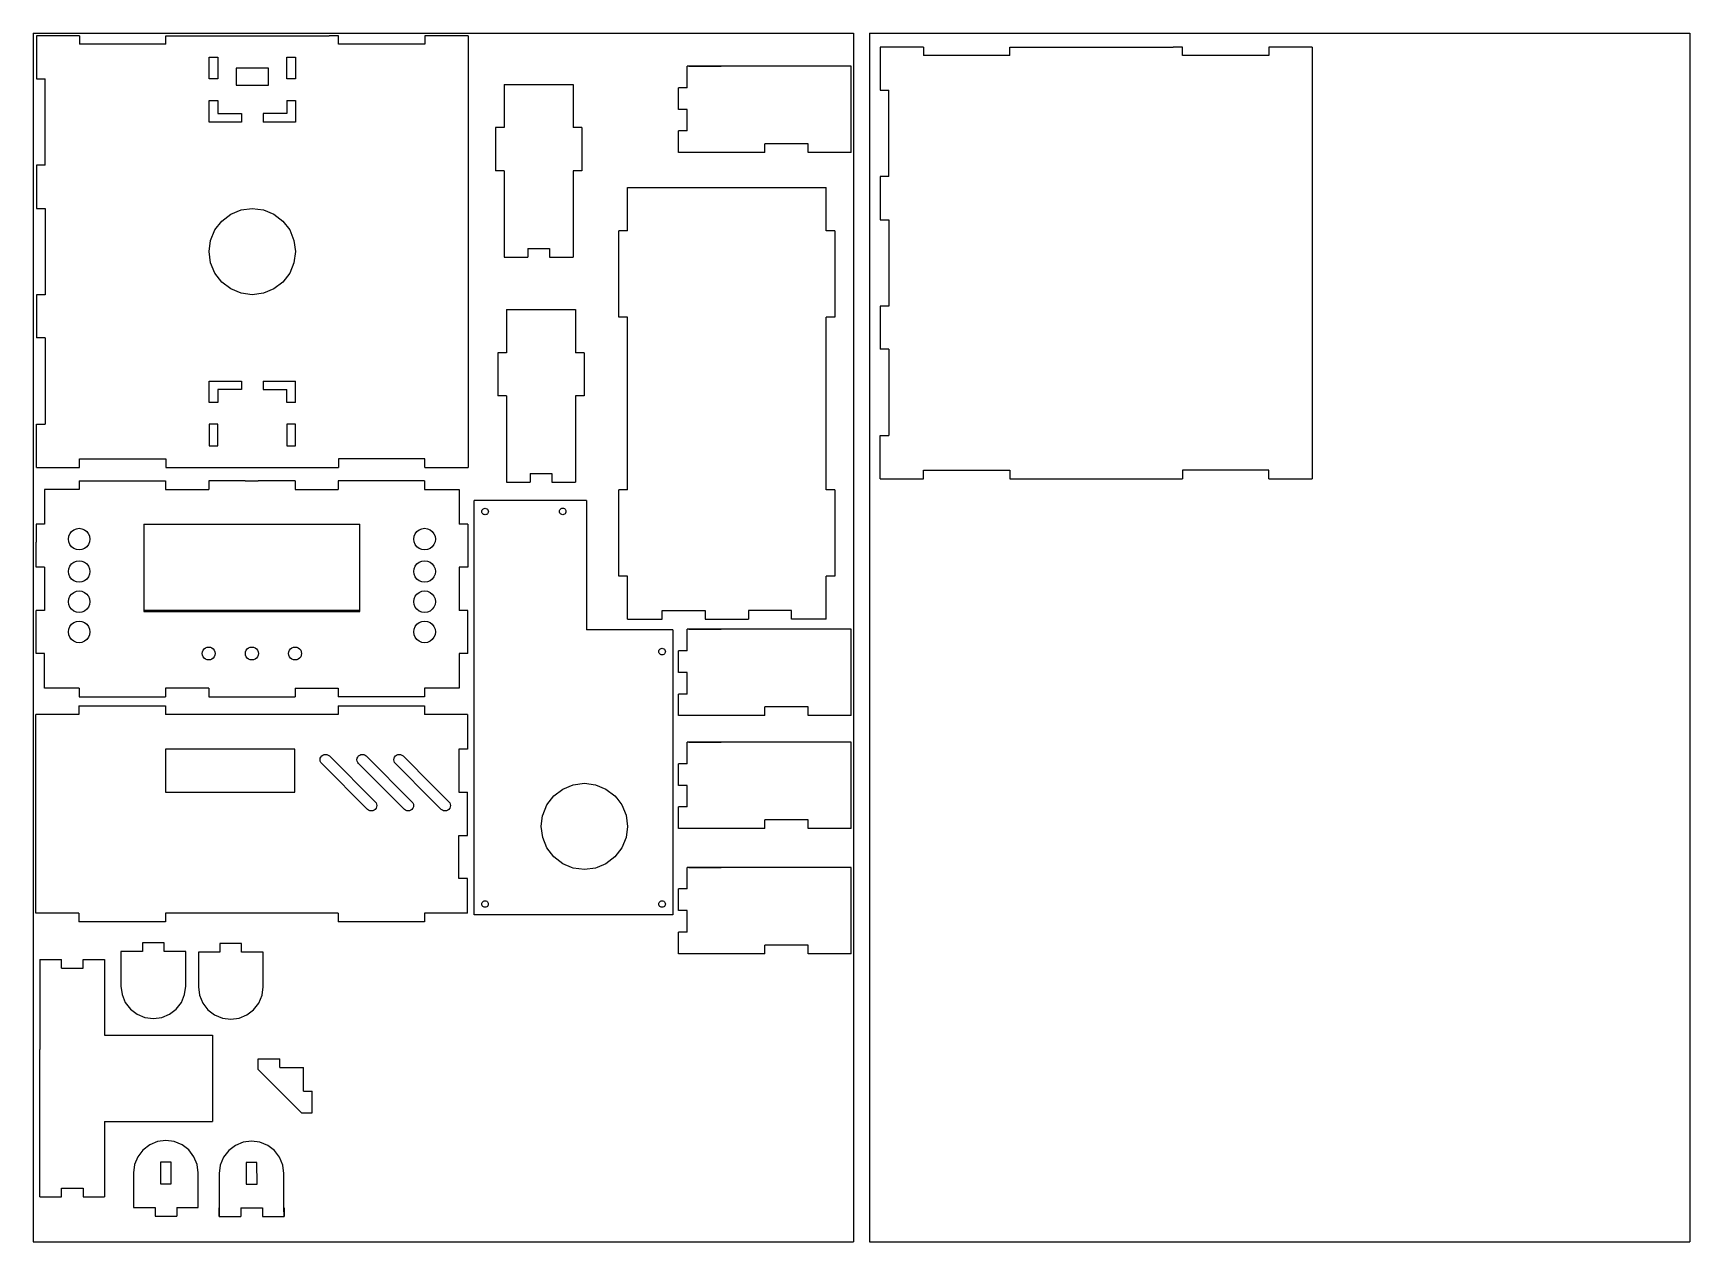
# Model space of a CAD drawing. Extents: x 0 to 767, y 0 to 560.
import ezdxf

# ---------------------------------------------------------------- set-up
doc = ezdxf.new("R2010")
doc.units = 0
doc.layers.get('0').update_dxf_attribs({"linetype": 'CONTINUOUS'})

msp = doc.modelspace()

# ---------------------------------------------------------------- linework, layer by layer
for p, q in [((0, 560), (380, 560)), ((0, 560), (0, 0)), ((21.51, 558.82), (1.51, 558.82)), ((1.51, 558.82), (1.51, 538.82)), ((21.51, 558.82), (21.51, 554.82)), ((61.51, 554.82), (21.51, 554.82)), ((61.51, 554.82), (61.51, 558.82)), ((61.51, 558.82), (131.15, 558.82)), ((131.15, 558.82), (137.15, 558.82)), ((141.51, 558.82), (137.15, 558.82)), ((141.51, 554.82), (141.51, 558.82)), ((181.51, 554.82), (141.51, 554.82)), ((201.51, 558.82), (181.51, 558.82)), ((181.51, 558.82), (181.51, 554.82)), ((201.51, 558.82), (201.51, 358.82)), ((380, 560), (380, 0)), ((387.4, 560), (767.4, 560)), ((387.4, 560), (387.4, 0)), ((412.41, 553.57), (392.41, 553.57)), ((392.41, 553.57), (392.41, 533.57)), ((412.41, 553.57), (412.41, 549.57)), ((452.41, 549.57), (452.41, 553.57)), ((452.41, 553.57), (522.05, 553.57)), ((522.05, 553.57), (528.05, 553.57)), ((532.41, 553.57), (528.05, 553.57)), ((532.41, 549.57), (532.41, 553.57)), ((592.41, 553.57), (572.41, 553.57)), ((572.41, 553.57), (572.41, 549.57)), ((592.41, 553.57), (592.41, 353.57)), ((767.4, 560), (767.4, 0)), ((81.51, 538.82), (81.51, 548.82)), ((81.51, 548.82), (85.51, 548.82)), ((85.51, 548.82), (85.51, 538.82)), ((117.51, 548.82), (121.51, 548.82)), ((117.51, 538.82), (117.51, 548.82)), ((121.51, 548.82), (121.51, 538.82)), ((452.41, 549.57), (412.41, 549.57)), ((572.41, 549.57), (532.41, 549.57)), ((1.51, 538.82), (5.51, 538.82)), ((5.51, 498.82), (5.51, 538.82)), ((85.51, 538.82), (81.51, 538.82)), ((94.01, 543.82), (94.01, 535.82)), ((95.65, 543.82), (94.01, 543.82)), ((109.01, 543.82), (95.65, 543.82)), ((109.01, 535.82), (109.01, 543.82)), ((121.51, 538.82), (117.51, 538.82)), ((378.94, 544.69), (302.94, 544.69)), ((302.94, 534.69), (302.94, 544.69)), ((303.77, 544.69), (318.63, 544.69)), ((378.94, 504.69), (378.94, 544.69)), ((94.01, 535.82), (95.65, 535.82)), ((95.65, 535.82), (109.01, 535.82)), ((218.19, 536.22), (250.19, 536.22)), ((218.19, 536.22), (218.19, 516.22)), ((250.19, 536.22), (250.19, 516.22)), ((298.94, 524.69), (298.94, 534.69)), ((302.94, 534.69), (298.94, 534.69)), ((392.41, 533.57), (396.41, 533.57)), ((396.41, 493.57), (396.41, 533.57)), ((81.51, 528.82), (85.51, 528.82)), ((81.51, 518.82), (81.51, 528.82)), ((85.51, 528.82), (85.51, 522.82)), ((85.51, 522.82), (95.65, 522.82)), ((95.65, 522.82), (96.51, 522.82)), ((96.51, 522.82), (96.51, 518.82)), ((106.51, 522.82), (106.51, 518.82)), ((117.51, 522.82), (106.51, 522.82)), ((117.51, 528.82), (121.51, 528.82)), ((117.51, 528.82), (117.51, 522.82)), ((121.51, 528.82), (121.51, 518.82)), ((302.94, 524.69), (298.94, 524.69)), ((302.94, 514.69), (302.94, 524.69)), ((95.65, 518.82), (81.51, 518.82)), ((96.51, 518.82), (95.65, 518.82)), ((121.51, 518.82), (106.51, 518.82)), ((218.19, 516.22), (214.19, 516.22)), ((214.19, 516.22), (214.19, 496.22)), ((254.19, 516.22), (250.19, 516.22)), ((254.19, 516.22), (254.19, 496.22)), ((302.94, 514.69), (298.94, 514.69)), ((298.94, 504.69), (298.94, 514.69)), ((338.94, 504.69), (338.94, 508.69)), ((358.94, 508.69), (338.94, 508.69)), ((358.94, 504.69), (358.94, 508.69)), ((1.51, 498.82), (1.51, 478.82)), ((5.51, 498.82), (1.51, 498.82)), ((302.94, 504.69), (298.94, 504.69)), ((338.94, 504.69), (302.94, 504.69)), ((378.94, 504.69), (358.94, 504.69)), ((218.19, 496.22), (214.19, 496.22)), ((218.19, 496.22), (218.19, 456.22)), ((254.19, 496.22), (250.19, 496.22)), ((250.19, 496.22), (250.19, 456.22)), ((392.41, 493.57), (392.41, 473.57)), ((396.41, 493.57), (392.41, 493.57)), ((275.31, 488.46), (367.31, 488.46)), ((275.31, 468.46), (275.31, 488.46)), ((367.31, 468.46), (367.31, 488.46)), ((1.51, 478.82), (5.51, 478.82)), ((5.51, 478.82), (5.51, 438.82)), ((87.37, 472.96), (91.51, 476.14)), ((91.51, 476.14), (96.33, 478.14)), ((96.33, 478.14), (101.51, 478.82)), ((101.51, 478.82), (106.69, 478.14)), ((106.69, 478.14), (111.51, 476.14)), ((111.51, 476.14), (115.65, 472.96)), ((82.19, 464), (84.19, 468.82)), ((84.19, 468.82), (87.37, 472.96)), ((115.65, 472.96), (118.83, 468.82)), ((118.83, 468.82), (120.83, 464)), ((271.31, 428.46), (271.31, 468.46)), ((275.31, 468.46), (271.31, 468.46)), ((371.31, 468.46), (367.31, 468.46)), ((371.31, 468.46), (371.31, 428.46)), ((392.41, 473.57), (396.41, 473.57)), ((396.41, 473.57), (396.41, 433.57)), ((81.51, 458.82), (82.19, 464)), ((120.83, 464), (121.51, 458.82)), ((82.19, 453.64), (81.51, 458.82)), ((84.19, 448.82), (82.19, 453.64)), ((120.83, 453.64), (118.83, 448.82)), ((121.51, 458.82), (120.83, 453.64)), ((218.19, 456.22), (229.19, 456.22)), ((229.19, 460.22), (239.19, 460.22)), ((229.19, 460.22), (229.19, 456.22)), ((239.19, 460.22), (239.19, 456.22)), ((239.19, 456.22), (250.19, 456.22)), ((87.37, 444.68), (84.19, 448.82)), ((118.83, 448.82), (115.65, 444.68)), ((1.51, 438.82), (1.51, 418.82)), ((5.51, 438.82), (1.51, 438.82)), ((91.51, 441.5), (87.37, 444.68)), ((96.33, 439.5), (91.51, 441.5)), ((101.51, 438.82), (96.33, 439.5)), ((106.69, 439.5), (101.51, 438.82)), ((111.51, 441.5), (106.69, 439.5)), ((115.65, 444.68), (111.51, 441.5)), ((219.19, 431.96), (251.19, 431.96)), ((219.19, 431.96), (219.19, 411.96)), ((251.19, 431.96), (251.19, 411.96)), ((392.41, 433.57), (392.41, 413.57)), ((396.41, 433.57), (392.41, 433.57)), ((275.31, 428.46), (271.31, 428.46)), ((275.31, 348.46), (275.31, 428.46)), ((371.31, 428.46), (367.31, 428.46)), ((367.31, 348.46), (367.31, 428.46)), ((5.51, 418.82), (1.51, 418.82)), ((5.51, 418.82), (5.51, 378.82)), ((219.19, 411.96), (215.19, 411.96)), ((215.19, 411.96), (215.19, 391.96)), ((255.19, 411.96), (251.19, 411.96)), ((255.19, 411.96), (255.19, 391.96)), ((396.41, 413.57), (392.41, 413.57)), ((396.41, 413.57), (396.41, 373.57)), ((81.51, 388.82), (81.51, 398.82)), ((81.51, 398.82), (96.51, 398.82)), ((96.51, 394.82), (85.51, 394.82)), ((85.51, 394.82), (85.51, 388.82)), ((96.51, 398.82), (96.51, 394.82)), ((106.51, 398.82), (121.51, 398.82)), ((106.51, 398.82), (106.51, 394.82)), ((106.51, 394.82), (117.51, 394.82)), ((117.51, 388.82), (117.51, 394.82)), ((121.51, 388.82), (121.51, 398.82)), ((219.19, 391.96), (215.19, 391.96)), ((219.19, 391.96), (219.19, 351.96)), ((255.19, 391.96), (251.19, 391.96)), ((251.19, 391.96), (251.19, 351.96)), ((85.51, 388.82), (81.51, 388.82)), ((121.51, 388.82), (117.51, 388.82)), ((1.51, 378.82), (5.51, 378.82)), ((1.51, 358.82), (1.51, 378.82)), ((81.51, 378.82), (81.51, 368.82)), ((85.51, 378.82), (81.51, 378.82)), ((85.51, 368.82), (85.51, 378.82)), ((117.51, 378.82), (117.51, 368.82)), ((121.51, 378.82), (117.51, 378.82)), ((121.51, 368.82), (121.51, 378.82)), ((81.51, 368.82), (85.51, 368.82)), ((117.51, 368.82), (121.51, 368.82)), ((392.41, 373.57), (396.41, 373.57)), ((392.41, 353.57), (392.41, 373.57)), ((21.51, 358.82), (21.51, 362.82)), ((21.51, 362.82), (61.51, 362.82)), ((61.51, 362.82), (61.51, 358.82)), ((181.51, 362.82), (141.51, 362.82)), ((141.51, 362.82), (141.51, 358.82)), ((181.51, 358.82), (181.51, 362.82)), ((1.51, 358.82), (21.51, 358.82)), ((61.51, 358.82), (141.51, 358.82)), ((181.51, 358.82), (201.51, 358.82)), ((230.19, 355.96), (240.19, 355.96)), ((230.19, 355.96), (230.19, 351.96)), ((240.19, 355.96), (240.19, 351.96)), ((392.41, 353.57), (412.41, 353.57)), ((412.41, 353.57), (412.41, 357.57)), ((412.41, 357.57), (452.41, 357.57)), ((452.41, 357.57), (452.41, 353.57)), ((452.41, 353.57), (532.41, 353.57)), ((572.41, 357.57), (532.41, 357.57)), ((532.41, 357.57), (532.41, 353.57)), ((572.41, 353.57), (572.41, 357.57)), ((572.41, 353.57), (592.41, 353.57)), ((21.33, 348.58), (5.33, 348.58)), ((5.33, 348.58), (5.33, 332.58)), ((21.33, 352.58), (21.33, 348.58)), ((21.33, 352.58), (41.33, 352.58)), ((41.33, 352.58), (61.33, 352.58)), ((61.33, 352.58), (61.33, 348.58)), ((61.33, 348.58), (81.33, 348.58)), ((81.33, 352.58), (81.33, 348.58)), ((98.19, 352.58), (81.33, 352.58)), ((98.19, 352.58), (104.19, 352.58)), ((121.33, 352.58), (104.19, 352.58)), ((121.33, 352.58), (121.33, 348.58)), ((121.33, 348.58), (141.33, 348.58)), ((141.33, 352.58), (141.33, 348.58)), ((161.33, 352.58), (141.33, 352.58)), ((181.33, 352.58), (161.33, 352.58)), ((181.33, 352.58), (181.33, 348.58)), ((181.33, 348.58), (197.33, 348.58)), ((197.33, 348.58), (197.33, 332.58)), ((219.19, 351.96), (230.19, 351.96)), ((240.19, 351.96), (251.19, 351.96)), ((271.31, 308.46), (271.31, 348.46)), ((275.31, 348.46), (271.31, 348.46)), ((371.31, 348.46), (367.31, 348.46)), ((371.31, 348.46), (371.31, 308.46)), ((256.34, 343.49), (204.34, 343.49)), ((204.34, 151.49), (204.34, 343.49)), ((207.85, 338.36), (207.9, 338.74)), ((207.9, 337.97), (207.85, 338.36)), ((207.9, 338.74), (208.05, 339.11)), ((208.05, 337.61), (207.9, 337.97)), ((208.05, 339.11), (208.29, 339.42)), ((208.29, 339.42), (208.6, 339.65)), ((208.6, 339.65), (208.96, 339.8)), ((208.96, 339.8), (209.35, 339.86)), ((209.35, 339.86), (209.74, 339.8)), ((209.74, 339.8), (210.1, 339.65)), ((210.1, 339.65), (210.41, 339.42)), ((210.41, 339.42), (210.65, 339.11)), ((210.65, 339.11), (210.8, 338.74)), ((210.8, 337.97), (210.65, 337.61)), ((210.8, 338.74), (210.85, 338.36)), ((210.85, 338.36), (210.8, 337.97)), ((243.82, 338.4), (243.87, 338.79)), ((243.87, 338.01), (243.82, 338.4)), ((243.87, 338.79), (244.02, 339.15)), ((244.02, 337.65), (243.87, 338.01)), ((244.02, 339.15), (244.26, 339.46)), ((244.26, 339.46), (244.57, 339.7)), ((244.57, 339.7), (244.93, 339.85)), ((244.93, 339.85), (245.32, 339.9)), ((245.32, 339.9), (245.71, 339.85)), ((245.71, 339.85), (246.07, 339.7)), ((246.07, 339.7), (246.38, 339.46)), ((246.38, 339.46), (246.62, 339.15)), ((246.62, 339.15), (246.77, 338.79)), ((246.77, 338.01), (246.62, 337.65)), ((246.77, 338.79), (246.82, 338.4)), ((246.82, 338.4), (246.77, 338.01)), ((256.34, 343.49), (256.34, 283.49)), ((5.33, 332.58), (1.33, 332.58)), ((1.33, 332.58), (1.33, 324.21)), ((18.83, 329.91), (20.03, 330.41)), ((20.03, 330.41), (21.33, 330.58)), ((21.33, 330.58), (22.62, 330.41)), ((22.62, 330.41), (23.83, 329.91)), ((51.33, 332.58), (51.33, 292.58)), ((51.33, 332.58), (151.33, 332.58)), ((151.33, 292.58), (151.33, 332.58)), ((178.83, 329.91), (180.03, 330.41)), ((180.03, 330.41), (181.33, 330.58)), ((181.33, 330.58), (182.62, 330.41)), ((182.62, 330.41), (183.83, 329.91)), ((201.33, 332.58), (197.33, 332.58)), ((201.33, 332.58), (201.33, 312.58)), ((208.29, 337.29), (208.05, 337.61)), ((208.6, 337.06), (208.29, 337.29)), ((208.96, 336.91), (208.6, 337.06)), ((209.35, 336.86), (208.96, 336.91)), ((209.74, 336.91), (209.35, 336.86)), ((210.1, 337.06), (209.74, 336.91)), ((210.41, 337.29), (210.1, 337.06)), ((210.65, 337.61), (210.41, 337.29)), ((244.26, 337.34), (244.02, 337.65)), ((244.57, 337.1), (244.26, 337.34)), ((244.93, 336.95), (244.57, 337.1)), ((245.32, 336.9), (244.93, 336.95)), ((245.71, 336.95), (245.32, 336.9)), ((246.07, 337.1), (245.71, 336.95)), ((246.38, 337.34), (246.07, 337.1)), ((246.62, 337.65), (246.38, 337.34)), ((1.33, 318.21), (1.33, 324.21)), ((16.33, 325.58), (16.5, 326.88)), ((16.5, 324.29), (16.33, 325.58)), ((16.5, 326.88), (17, 328.08)), ((17, 323.08), (16.5, 324.29)), ((17, 328.08), (17.1, 328.21)), ((17.79, 322.05), (17, 323.08)), ((17.1, 328.21), (17.79, 329.12)), ((17.79, 329.12), (18.83, 329.91)), ((23.83, 329.91), (24.86, 329.12)), ((24.86, 329.12), (25.56, 328.21)), ((25.66, 323.08), (24.86, 322.05)), ((25.56, 328.21), (25.66, 328.08)), ((25.66, 328.08), (26.16, 326.88)), ((26.16, 324.29), (25.66, 323.08)), ((26.16, 326.88), (26.33, 325.58)), ((26.33, 325.58), (26.16, 324.29)), ((176.33, 325.58), (176.5, 326.88)), ((176.5, 324.29), (176.33, 325.58)), ((176.5, 326.88), (177, 328.08)), ((177, 323.08), (176.5, 324.29)), ((177, 328.08), (177.79, 329.12)), ((177.79, 322.05), (177, 323.08)), ((177.79, 329.12), (178.83, 329.91)), ((183.83, 329.91), (184.86, 329.12)), ((184.86, 329.12), (185.66, 328.08)), ((185.66, 323.08), (184.86, 322.05)), ((185.66, 328.08), (186.16, 326.88)), ((186.16, 324.29), (185.66, 323.08)), ((186.16, 326.88), (186.33, 325.58)), ((186.33, 325.58), (186.16, 324.29)), ((1.33, 312.58), (1.33, 318.21)), ((18.83, 321.25), (17.79, 322.05)), ((17.91, 314.21), (18.83, 314.91)), ((20.03, 320.75), (18.83, 321.25)), ((18.83, 314.91), (20.03, 315.41)), ((21.33, 320.58), (20.03, 320.75)), ((20.03, 315.41), (21.33, 315.58)), ((22.62, 320.75), (21.33, 320.58)), ((21.33, 315.58), (22.62, 315.41)), ((23.83, 321.25), (22.62, 320.75)), ((22.62, 315.41), (23.83, 314.91)), ((24.86, 322.05), (23.83, 321.25)), ((23.83, 314.91), (24.75, 314.21)), ((178.83, 321.25), (177.79, 322.05)), ((177.79, 314.12), (178.83, 314.91)), ((180.03, 320.75), (178.83, 321.25)), ((178.83, 314.91), (180.03, 315.41)), ((181.33, 320.58), (180.03, 320.75)), ((180.03, 315.41), (181.33, 315.58)), ((182.62, 320.75), (181.33, 320.58)), ((181.33, 315.58), (182.62, 315.41)), ((183.83, 321.25), (182.62, 320.75)), ((182.62, 315.41), (183.83, 314.91)), ((184.86, 322.05), (183.83, 321.25)), ((183.83, 314.91), (184.86, 314.12)), ((5.33, 312.58), (1.33, 312.58)), ((5.33, 312.58), (5.33, 292.58)), ((16.33, 310.58), (16.5, 311.88)), ((16.5, 309.29), (16.33, 310.58)), ((16.5, 311.88), (17, 313.08)), ((17, 308.08), (16.5, 309.29)), ((17, 313.08), (17.79, 314.12)), ((17.79, 307.05), (17, 308.08)), ((17.79, 314.12), (17.91, 314.21)), ((18.83, 306.25), (17.79, 307.05)), ((24.86, 307.05), (23.83, 306.25)), ((24.75, 314.21), (24.86, 314.12)), ((24.86, 314.12), (25.66, 313.08)), ((25.66, 308.08), (24.86, 307.05)), ((25.66, 313.08), (26.16, 311.88)), ((26.16, 309.29), (25.66, 308.08)), ((26.16, 311.88), (26.33, 310.58)), ((26.33, 310.58), (26.16, 309.29)), ((176.33, 310.58), (176.5, 311.88)), ((176.5, 309.29), (176.33, 310.58)), ((176.5, 311.88), (177, 313.08)), ((177, 308.08), (176.5, 309.29)), ((177, 313.08), (177.79, 314.12)), ((177.79, 307.05), (177, 308.08)), ((178.83, 306.25), (177.79, 307.05)), ((184.86, 307.05), (183.83, 306.25)), ((184.86, 314.12), (185.66, 313.08)), ((185.66, 308.08), (184.86, 307.05)), ((185.66, 313.08), (186.16, 311.88)), ((186.16, 309.29), (185.66, 308.08)), ((186.16, 311.88), (186.33, 310.58)), ((186.33, 310.58), (186.16, 309.29)), ((201.33, 312.58), (197.33, 312.58)), ((197.33, 312.58), (197.33, 292.58)), ((275.31, 308.46), (271.31, 308.46)), ((275.31, 288.46), (275.31, 308.46)), ((371.31, 308.46), (367.31, 308.46)), ((367.31, 288.46), (367.31, 308.46)), ((17, 299.08), (17.79, 300.12)), ((17.79, 300.12), (18.83, 300.91)), ((20.03, 305.75), (18.83, 306.25)), ((18.83, 300.91), (20.03, 301.41)), ((21.33, 305.58), (20.03, 305.75)), ((20.03, 301.41), (21.33, 301.58)), ((22.62, 305.75), (21.33, 305.58)), ((21.33, 301.58), (22.62, 301.41)), ((23.83, 306.25), (22.62, 305.75)), ((22.62, 301.41), (23.83, 300.91)), ((23.83, 300.91), (24.86, 300.12)), ((24.86, 300.12), (25.33, 299.51)), ((25.33, 299.51), (25.66, 299.08)), ((177, 299.08), (177.79, 300.12)), ((177.79, 300.12), (178.83, 300.91)), ((180.03, 305.75), (178.83, 306.25)), ((178.83, 300.91), (180.03, 301.41)), ((181.33, 305.58), (180.03, 305.75)), ((180.03, 301.41), (181.33, 301.58)), ((182.62, 305.75), (181.33, 305.58)), ((181.33, 301.58), (182.62, 301.41)), ((183.83, 306.25), (182.62, 305.75)), ((182.62, 301.41), (183.83, 300.91)), ((183.83, 300.91), (184.86, 300.12)), ((184.86, 300.12), (185.66, 299.08)), ((1.33, 272.58), (1.33, 292.58)), ((5.33, 292.58), (1.33, 292.58)), ((16.33, 296.58), (16.5, 297.88)), ((16.5, 295.29), (16.33, 296.58)), ((16.5, 297.88), (17, 299.08)), ((17, 294.08), (16.5, 295.29)), ((17.79, 293.05), (17, 294.08)), ((18.83, 292.25), (17.79, 293.05)), ((20.03, 291.75), (18.83, 292.25)), ((21.33, 291.58), (20.03, 291.75)), ((22.62, 291.75), (21.33, 291.58)), ((23.83, 292.25), (22.62, 291.75)), ((24.86, 293.05), (23.83, 292.25)), ((25.66, 294.08), (24.86, 293.05)), ((25.66, 299.08), (26.16, 297.88)), ((26.16, 295.29), (25.66, 294.08)), ((26.16, 297.88), (26.33, 296.58)), ((26.33, 296.58), (26.16, 295.29)), ((51.33, 292.58), (51.33, 292.04)), ((151.33, 292.58), (51.33, 292.58)), ((51.33, 292.04), (151.33, 292.04)), ((151.33, 292.04), (151.33, 292.58)), ((176.33, 296.58), (176.5, 297.88)), ((176.5, 295.29), (176.33, 296.58)), ((176.5, 297.88), (177, 299.08)), ((177, 294.08), (176.5, 295.29)), ((177.79, 293.05), (177, 294.08)), ((178.83, 292.25), (177.79, 293.05)), ((180.03, 291.75), (178.83, 292.25)), ((181.33, 291.58), (180.03, 291.75)), ((182.62, 291.75), (181.33, 291.58)), ((183.83, 292.25), (182.62, 291.75)), ((184.86, 293.05), (183.83, 292.25)), ((185.66, 294.08), (184.86, 293.05)), ((185.66, 299.08), (186.16, 297.88)), ((186.16, 295.29), (185.66, 294.08)), ((186.16, 297.88), (186.33, 296.58)), ((186.33, 296.58), (186.16, 295.29)), ((201.33, 292.58), (197.33, 292.58)), ((201.33, 272.58), (201.33, 292.58)), ((291.31, 292.46), (311.31, 292.46)), ((291.31, 288.46), (291.31, 292.46)), ((311.31, 292.46), (311.31, 288.46)), ((351.31, 292.46), (331.31, 292.46)), ((331.31, 292.46), (331.31, 288.46)), ((351.31, 288.46), (351.31, 292.46)), ((16.5, 283.88), (17, 285.08)), ((17, 285.08), (17.79, 286.12)), ((17.79, 286.12), (18.83, 286.91)), ((18.83, 286.91), (20.03, 287.41)), ((20.03, 287.41), (21.33, 287.58)), ((21.33, 287.58), (22.62, 287.41)), ((22.62, 287.41), (23.83, 286.91)), ((23.83, 286.91), (24.86, 286.12)), ((24.86, 286.12), (25.66, 285.08)), ((25.66, 285.08), (26.16, 283.88)), ((176.5, 283.88), (177, 285.08)), ((177, 285.08), (177.79, 286.12)), ((177.79, 286.12), (178.83, 286.91)), ((178.83, 286.91), (180.03, 287.41)), ((180.03, 287.41), (181.33, 287.58)), ((181.33, 287.58), (182.62, 287.41)), ((182.62, 287.41), (183.83, 286.91)), ((183.83, 286.91), (184.86, 286.12)), ((184.86, 286.12), (185.66, 285.08)), ((185.66, 285.08), (186.16, 283.88)), ((275.31, 288.46), (291.31, 288.46)), ((311.31, 288.46), (331.31, 288.46)), ((367.31, 288.46), (351.31, 288.46)), ((16.33, 282.58), (16.5, 283.88)), ((16.5, 281.29), (16.33, 282.58)), ((17, 280.08), (16.5, 281.29)), ((17.79, 279.05), (17, 280.08)), ((18.83, 278.25), (17.79, 279.05)), ((20.03, 277.75), (18.83, 278.25)), ((21.33, 277.58), (20.03, 277.75)), ((22.62, 277.75), (21.33, 277.58)), ((23.83, 278.25), (22.62, 277.75)), ((24.86, 279.05), (23.83, 278.25)), ((25.66, 280.08), (24.86, 279.05)), ((26.16, 281.29), (25.66, 280.08)), ((26.16, 283.88), (26.33, 282.58)), ((26.33, 282.58), (26.16, 281.29)), ((176.33, 282.58), (176.5, 283.88)), ((176.5, 281.29), (176.33, 282.58)), ((177, 280.08), (176.5, 281.29)), ((177.79, 279.05), (177, 280.08)), ((178.83, 278.25), (177.79, 279.05)), ((180.03, 277.75), (178.83, 278.25)), ((181.33, 277.58), (180.03, 277.75)), ((182.62, 277.75), (181.33, 277.58)), ((183.83, 278.25), (182.62, 277.75)), ((184.86, 279.05), (183.83, 278.25)), ((185.66, 280.08), (184.86, 279.05)), ((186.16, 281.29), (185.66, 280.08)), ((186.16, 283.88), (186.33, 282.58)), ((186.33, 282.58), (186.16, 281.29)), ((296.34, 283.49), (256.34, 283.49)), ((296.34, 283.49), (296.34, 151.49)), ((378.94, 283.82), (302.94, 283.82)), ((302.94, 273.82), (302.94, 283.82)), ((303.77, 283.82), (318.63, 283.82)), ((378.94, 243.82), (378.94, 283.82)), ((5.33, 272.58), (1.33, 272.58)), ((5.33, 256.58), (5.33, 272.58)), ((78.33, 272.58), (78.43, 273.36)), ((78.43, 271.81), (78.33, 272.58)), ((78.43, 273.36), (78.73, 274.08)), ((78.73, 271.08), (78.43, 271.81)), ((78.73, 274.08), (79.21, 274.7)), ((79.21, 270.46), (78.73, 271.08)), ((79.21, 274.7), (79.83, 275.18)), ((79.83, 269.98), (79.21, 270.46)), ((79.83, 275.18), (80.55, 275.48)), ((80.55, 269.68), (79.83, 269.98)), ((80.55, 275.48), (81.33, 275.58)), ((81.33, 269.58), (80.55, 269.68)), ((81.33, 275.58), (82.11, 275.48)), ((82.11, 269.68), (81.33, 269.58)), ((82.11, 275.48), (82.83, 275.18)), ((82.83, 269.98), (82.11, 269.68)), ((82.83, 275.18), (83.45, 274.7)), ((83.45, 270.46), (82.83, 269.98)), ((83.45, 274.7), (83.93, 274.08)), ((83.93, 271.08), (83.45, 270.46)), ((83.93, 274.08), (84.23, 273.36)), ((84.23, 271.81), (83.93, 271.08)), ((84.23, 273.36), (84.33, 272.58)), ((84.33, 272.58), (84.23, 271.81)), ((98.33, 272.58), (98.43, 273.36)), ((98.43, 271.81), (98.33, 272.58)), ((98.43, 273.36), (98.73, 274.08)), ((98.73, 271.08), (98.43, 271.81)), ((98.73, 274.08), (99.21, 274.7)), ((99.21, 270.46), (98.73, 271.08)), ((99.21, 274.7), (99.83, 275.18)), ((99.83, 269.98), (99.21, 270.46)), ((99.83, 275.18), (100.55, 275.48)), ((100.55, 269.68), (99.83, 269.98)), ((100.55, 275.48), (101.33, 275.58)), ((101.33, 269.58), (100.55, 269.68)), ((101.33, 275.58), (102.11, 275.48)), ((102.11, 269.68), (101.33, 269.58)), ((102.11, 275.48), (102.83, 275.18)), ((102.83, 269.98), (102.11, 269.68)), ((102.83, 275.18), (103.45, 274.7)), ((103.45, 270.46), (102.83, 269.98)), ((103.45, 274.7), (103.93, 274.08)), ((103.93, 271.08), (103.45, 270.46)), ((103.93, 274.08), (104.23, 273.36)), ((104.23, 271.81), (103.93, 271.08)), ((104.23, 273.36), (104.33, 272.58)), ((104.33, 272.58), (104.23, 271.81)), ((118.33, 272.58), (118.43, 273.36)), ((118.43, 271.81), (118.33, 272.58)), ((118.43, 273.36), (118.73, 274.08)), ((118.73, 271.08), (118.43, 271.81)), ((118.73, 274.08), (119.21, 274.7)), ((119.21, 270.46), (118.73, 271.08)), ((119.21, 274.7), (119.83, 275.18)), ((119.83, 269.98), (119.21, 270.46)), ((119.83, 275.18), (120.55, 275.48)), ((120.55, 269.68), (119.83, 269.98)), ((120.55, 275.48), (121.33, 275.58)), ((121.33, 269.58), (120.55, 269.68)), ((121.33, 275.58), (122.11, 275.48)), ((122.11, 269.68), (121.33, 269.58)), ((122.11, 275.48), (122.83, 275.18)), ((122.83, 269.98), (122.11, 269.68)), ((122.83, 275.18), (123.45, 274.7)), ((123.45, 270.46), (122.83, 269.98)), ((123.45, 274.7), (123.93, 274.08)), ((123.93, 271.08), (123.45, 270.46)), ((123.93, 274.08), (124.23, 273.36)), ((124.23, 271.81), (123.93, 271.08)), ((124.23, 273.36), (124.33, 272.58)), ((124.33, 272.58), (124.23, 271.81)), ((201.33, 272.58), (197.33, 272.58)), ((197.33, 272.58), (197.33, 256.58)), ((289.84, 273.49), (289.89, 273.88)), ((289.89, 273.1), (289.84, 273.49)), ((289.89, 273.88), (290.04, 274.24)), ((290.04, 272.74), (289.89, 273.1)), ((290.04, 274.24), (290.28, 274.55)), ((290.28, 272.43), (290.04, 272.74)), ((290.28, 274.55), (290.59, 274.79)), ((290.59, 272.19), (290.28, 272.43)), ((290.59, 274.79), (290.95, 274.94)), ((290.95, 272.04), (290.59, 272.19)), ((290.95, 274.94), (291.34, 274.99)), ((291.34, 271.99), (290.95, 272.04)), ((291.34, 274.99), (291.73, 274.94)), ((291.73, 272.04), (291.34, 271.99)), ((291.73, 274.94), (292.09, 274.79)), ((292.09, 272.19), (291.73, 272.04)), ((292.09, 274.79), (292.4, 274.55)), ((292.4, 272.43), (292.09, 272.19)), ((292.4, 274.55), (292.64, 274.24)), ((292.64, 272.74), (292.4, 272.43)), ((292.64, 274.24), (292.79, 273.88)), ((292.79, 273.1), (292.64, 272.74)), ((292.79, 273.88), (292.84, 273.49)), ((292.84, 273.49), (292.79, 273.1)), ((298.94, 263.82), (298.94, 273.82)), ((302.94, 273.82), (298.94, 273.82)), ((302.94, 263.82), (298.94, 263.82)), ((302.94, 253.82), (302.94, 263.82)), ((21.33, 256.58), (5.33, 256.58)), ((21.33, 256.58), (21.33, 252.58)), ((61.33, 256.58), (61.33, 252.58)), ((81.33, 256.58), (61.33, 256.58)), ((81.33, 256.58), (81.33, 252.58)), ((121.33, 256.58), (141.33, 256.58)), ((121.33, 256.58), (121.33, 252.58)), ((141.33, 256.58), (141.33, 252.58)), ((181.33, 256.58), (181.33, 252.58)), ((197.33, 256.58), (181.33, 256.58)), ((302.94, 253.82), (298.94, 253.82)), ((298.94, 243.82), (298.94, 253.82)), ((21.24, 248.33), (21.24, 244.33)), ((21.24, 248.33), (61.24, 248.33)), ((21.33, 252.58), (61.33, 252.58)), ((61.24, 248.33), (61.24, 244.33)), ((81.33, 252.58), (121.33, 252.58)), ((141.24, 248.33), (141.24, 244.33)), ((141.24, 248.33), (181.24, 248.33)), ((181.33, 252.58), (141.33, 252.58)), ((181.24, 248.33), (181.24, 244.33)), ((338.94, 243.82), (338.94, 247.82)), ((358.94, 247.82), (338.94, 247.82)), ((358.94, 243.82), (358.94, 247.82)), ((1.24, 152.33), (1.24, 244.33)), ((21.24, 244.33), (1.24, 244.33)), ((141.24, 244.33), (61.24, 244.33)), ((201.24, 244.33), (181.24, 244.33)), ((201.24, 244.33), (201.24, 228.33)), ((302.94, 243.82), (298.94, 243.82)), ((338.94, 243.82), (302.94, 243.82)), ((378.94, 243.82), (358.94, 243.82)), ((378.94, 231.5), (302.94, 231.5)), ((302.94, 221.5), (302.94, 231.5)), ((303.77, 231.5), (318.63, 231.5)), ((378.94, 191.5), (378.94, 231.5)), ((121.24, 228.33), (61.24, 228.33)), ((61.24, 228.33), (61.24, 208.33)), ((121.24, 208.33), (121.24, 228.33)), ((132.94, 223.37), (133.03, 224.02)), ((133.03, 222.72), (132.94, 223.37)), ((133.03, 224.02), (133.28, 224.62)), ((133.28, 222.12), (133.03, 222.72)), ((133.28, 224.62), (133.67, 225.14)), ((133.67, 225.14), (134.19, 225.53)), ((134.19, 225.53), (134.79, 225.78)), ((134.79, 225.78), (135.44, 225.87)), ((135.44, 225.87), (136.09, 225.78)), ((136.09, 225.78), (136.69, 225.53)), ((136.69, 225.53), (137.21, 225.14)), ((137.21, 225.14), (158.42, 203.92)), ((150.01, 223.37), (150.1, 224.02)), ((150.1, 222.72), (150.01, 223.37)), ((150.1, 224.02), (150.35, 224.62)), ((150.35, 222.12), (150.1, 222.72)), ((150.35, 224.62), (150.74, 225.14)), ((150.74, 225.14), (151.26, 225.53)), ((151.26, 225.53), (151.86, 225.78)), ((151.86, 225.78), (152.51, 225.87)), ((152.51, 225.87), (153.16, 225.78)), ((153.16, 225.78), (153.76, 225.53)), ((153.76, 225.53), (154.28, 225.14)), ((154.28, 225.14), (175.49, 203.92)), ((167.08, 223.37), (167.17, 224.02)), ((167.17, 222.72), (167.08, 223.37)), ((167.17, 224.02), (167.42, 224.62)), ((167.42, 222.12), (167.17, 222.72)), ((167.42, 224.62), (167.81, 225.14)), ((167.81, 225.14), (168.33, 225.53)), ((168.33, 225.53), (168.94, 225.78)), ((168.94, 225.78), (169.58, 225.87)), ((169.58, 225.87), (170.23, 225.78)), ((170.23, 225.78), (170.83, 225.53)), ((170.83, 225.53), (171.35, 225.14)), ((171.35, 225.14), (185.04, 211.45)), ((201.24, 228.33), (197.24, 228.33)), ((197.24, 228.33), (197.24, 208.33)), ((133.67, 221.6), (133.28, 222.12)), ((154.89, 200.39), (133.67, 221.6)), ((150.74, 221.6), (150.35, 222.12)), ((171.96, 200.39), (150.74, 221.6)), ((167.81, 221.6), (167.42, 222.12)), ((185.04, 204.38), (167.81, 221.6)), ((298.94, 211.5), (298.94, 221.5)), ((302.94, 221.5), (298.94, 221.5)), ((61.24, 208.33), (121.24, 208.33)), ((185.04, 211.45), (192.56, 203.92)), ((197.24, 208.33), (201.24, 208.33)), ((201.24, 188.33), (201.24, 208.33)), ((241.2, 206.63), (245.34, 209.81)), ((245.34, 209.81), (250.16, 211.81)), ((250.16, 211.81), (255.34, 212.49)), ((255.34, 212.49), (260.52, 211.81)), ((260.52, 211.81), (265.34, 209.81)), ((265.34, 209.81), (269.48, 206.63)), ((302.94, 211.5), (298.94, 211.5)), ((302.94, 201.5), (302.94, 211.5)), ((155.4, 199.99), (154.89, 200.39)), ((156.01, 199.74), (155.4, 199.99)), ((156.65, 199.66), (156.01, 199.74)), ((157.3, 199.74), (156.65, 199.66)), ((157.9, 199.99), (157.3, 199.74)), ((158.42, 200.39), (157.9, 199.99)), ((158.42, 203.92), (158.82, 203.41)), ((158.82, 200.91), (158.42, 200.39)), ((158.82, 203.41), (159.07, 202.8)), ((159.07, 201.51), (158.82, 200.91)), ((159.07, 202.8), (159.15, 202.16)), ((159.15, 202.16), (159.07, 201.51)), ((172.47, 199.99), (171.96, 200.39)), ((173.08, 199.74), (172.47, 199.99)), ((173.72, 199.66), (173.08, 199.74)), ((174.37, 199.74), (173.72, 199.66)), ((174.97, 199.99), (174.37, 199.74)), ((175.49, 200.39), (174.97, 199.99)), ((175.49, 203.92), (175.89, 203.41)), ((175.89, 200.91), (175.49, 200.39)), ((175.89, 203.41), (176.14, 202.8)), ((176.14, 201.51), (175.89, 200.91)), ((176.14, 202.8), (176.22, 202.16)), ((176.22, 202.16), (176.14, 201.51)), ((189.03, 200.39), (185.04, 204.38)), ((189.55, 199.99), (189.03, 200.39)), ((190.15, 199.74), (189.55, 199.99)), ((190.8, 199.66), (190.15, 199.74)), ((191.44, 199.74), (190.8, 199.66)), ((192.05, 199.99), (191.44, 199.74)), ((192.56, 200.39), (192.05, 199.99)), ((192.56, 203.92), (192.96, 203.41)), ((192.96, 200.91), (192.56, 200.39)), ((192.96, 203.41), (193.21, 202.8)), ((193.21, 201.51), (192.96, 200.91)), ((193.21, 202.8), (193.3, 202.16)), ((193.3, 202.16), (193.21, 201.51)), ((236.02, 197.67), (238.02, 202.49)), ((238.02, 202.49), (241.2, 206.63)), ((269.48, 206.63), (270.34, 205.51)), ((270.34, 205.51), (272.66, 202.49)), ((272.66, 202.49), (274.66, 197.67)), ((302.94, 201.5), (298.94, 201.5)), ((298.94, 191.5), (298.94, 201.5)), ((235.34, 192.49), (236, 197.49)), ((236.02, 187.31), (235.34, 192.49)), ((236, 197.49), (236.02, 197.67)), ((274.66, 197.67), (275.34, 192.49)), ((275.34, 192.49), (274.66, 187.31)), ((338.94, 191.5), (338.94, 195.5)), ((358.94, 195.5), (338.94, 195.5)), ((358.94, 191.5), (358.94, 195.5)), ((197.24, 168.33), (197.24, 188.33)), ((197.24, 188.33), (201.24, 188.33)), ((238.02, 182.49), (236.02, 187.31)), ((274.66, 187.31), (272.66, 182.49)), ((302.94, 191.5), (298.94, 191.5)), ((338.94, 191.5), (302.94, 191.5)), ((378.94, 191.5), (358.94, 191.5)), ((241.2, 178.35), (238.02, 182.49)), ((245.34, 175.17), (241.2, 178.35)), ((269.48, 178.35), (265.34, 175.17)), ((272.66, 182.49), (269.48, 178.35)), ((249.39, 173.49), (245.34, 175.17)), ((250.16, 173.17), (249.39, 173.49)), ((255.34, 172.49), (250.16, 173.17)), ((260.52, 173.17), (255.34, 172.49)), ((261.28, 173.49), (260.52, 173.17)), ((265.34, 175.17), (261.28, 173.49)), ((378.94, 173.52), (302.94, 173.52)), ((302.94, 163.52), (302.94, 173.52)), ((303.77, 173.52), (318.63, 173.52)), ((378.94, 133.52), (378.94, 173.52)), ((201.24, 168.33), (197.24, 168.33)), ((201.24, 152.33), (201.24, 168.33)), ((298.94, 153.52), (298.94, 163.52)), ((302.94, 163.52), (298.94, 163.52)), ((207.84, 156.49), (207.89, 156.88)), ((207.89, 156.1), (207.84, 156.49)), ((207.89, 156.88), (208.04, 157.24)), ((208.04, 155.74), (207.89, 156.1)), ((208.04, 157.24), (208.28, 157.55)), ((208.28, 155.43), (208.04, 155.74)), ((208.28, 157.55), (208.59, 157.79)), ((208.59, 155.19), (208.28, 155.43)), ((208.59, 157.79), (208.95, 157.94)), ((208.95, 155.04), (208.59, 155.19)), ((208.95, 157.94), (209.34, 157.99)), ((209.34, 154.99), (208.95, 155.04)), ((209.34, 157.99), (209.73, 157.94)), ((209.73, 155.04), (209.34, 154.99)), ((209.73, 157.94), (210.09, 157.79)), ((210.09, 155.19), (209.73, 155.04)), ((210.09, 157.79), (210.4, 157.55)), ((210.4, 155.43), (210.09, 155.19)), ((210.4, 157.55), (210.64, 157.24)), ((210.64, 155.74), (210.4, 155.43)), ((210.64, 157.24), (210.79, 156.88)), ((210.79, 156.1), (210.64, 155.74)), ((210.79, 156.88), (210.84, 156.49)), ((210.84, 156.49), (210.79, 156.1)), ((289.84, 156.49), (289.89, 156.88)), ((289.89, 156.1), (289.84, 156.49)), ((289.89, 156.88), (290.04, 157.24)), ((290.04, 155.74), (289.89, 156.1)), ((290.04, 157.24), (290.28, 157.55)), ((290.28, 155.43), (290.04, 155.74)), ((290.28, 157.55), (290.59, 157.79)), ((290.59, 155.19), (290.28, 155.43)), ((290.59, 157.79), (290.95, 157.94)), ((290.95, 155.04), (290.59, 155.19)), ((290.95, 157.94), (291.34, 157.99)), ((291.34, 154.99), (290.95, 155.04)), ((291.34, 157.99), (291.73, 157.94)), ((291.73, 155.04), (291.34, 154.99)), ((291.73, 157.94), (292.09, 157.79)), ((292.09, 155.19), (291.73, 155.04)), ((292.09, 157.79), (292.4, 157.55)), ((292.4, 155.43), (292.09, 155.19)), ((292.4, 157.55), (292.64, 157.24)), ((292.64, 155.74), (292.4, 155.43)), ((292.64, 157.24), (292.79, 156.88)), ((292.79, 156.1), (292.64, 155.74)), ((292.79, 156.88), (292.84, 156.49)), ((292.84, 156.49), (292.79, 156.1)), ((302.94, 153.52), (298.94, 153.52)), ((302.94, 143.52), (302.94, 153.52)), ((21.24, 152.33), (1.24, 152.33)), ((21.24, 152.33), (21.24, 148.33)), ((61.24, 148.33), (21.24, 148.33)), ((141.24, 152.33), (61.24, 152.33)), ((61.24, 152.33), (61.24, 148.33)), ((141.24, 152.33), (141.24, 148.33)), ((181.24, 148.33), (141.24, 148.33)), ((181.24, 152.33), (181.24, 148.33)), ((201.24, 152.33), (181.24, 152.33)), ((296.34, 151.49), (204.34, 151.49)), ((50.68, 138.47), (50.68, 134.47)), ((60.68, 138.47), (50.68, 138.47)), ((60.68, 134.47), (60.68, 138.47)), ((86.53, 138.16), (86.53, 134.16)), ((96.53, 138.16), (86.53, 138.16)), ((96.53, 134.16), (96.53, 138.16)), ((302.94, 143.52), (298.94, 143.52)), ((298.94, 133.52), (298.94, 143.52)), ((3.11, 130.83), (13.11, 130.83)), ((3.11, 130.83), (3.11, 89.13)), ((13.11, 126.83), (13.11, 130.83)), ((23.11, 130.83), (33.11, 130.83)), ((23.11, 126.83), (23.11, 130.83)), ((33.11, 130.83), (33.11, 95.83)), ((40.68, 134.47), (40.68, 127.52)), ((50.68, 134.47), (40.68, 134.47)), ((70.68, 134.47), (60.68, 134.47)), ((70.68, 127.52), (70.68, 134.47)), ((76.53, 134.16), (76.53, 127.21)), ((86.53, 134.16), (76.53, 134.16)), ((106.53, 134.16), (96.53, 134.16)), ((106.53, 127.21), (106.53, 134.16)), ((302.94, 133.52), (298.94, 133.52)), ((338.94, 133.52), (302.94, 133.52)), ((338.94, 133.52), (338.94, 137.52)), ((358.94, 137.52), (338.94, 137.52)), ((358.94, 133.52), (358.94, 137.52)), ((378.94, 133.52), (358.94, 133.52)), ((13.11, 126.83), (23.11, 126.83)), ((40.68, 127.52), (40.68, 118.47)), ((70.68, 118.47), (70.68, 127.52)), ((76.53, 127.21), (76.53, 118.16)), ((106.53, 118.16), (106.53, 127.21)), ((40.68, 118.47), (41.19, 114.59)), ((70.17, 114.59), (70.68, 118.47)), ((76.53, 118.16), (77.04, 114.28)), ((106.02, 114.28), (106.53, 118.16)), ((41.19, 114.59), (42.69, 110.97)), ((42.69, 110.97), (45.07, 107.86)), ((45.07, 107.86), (48.18, 105.48)), ((63.18, 105.48), (66.29, 107.86)), ((66.29, 107.86), (68.67, 110.97)), ((68.67, 110.97), (70.17, 114.59)), ((77.04, 114.28), (78.54, 110.66)), ((78.54, 110.66), (80.92, 107.56)), ((80.92, 107.56), (84.03, 105.17)), ((99.03, 105.17), (102.13, 107.56)), ((102.13, 107.56), (104.52, 110.66)), ((104.52, 110.66), (106.02, 114.28)), ((48.18, 105.48), (51.8, 103.98)), ((51.8, 103.98), (55.68, 103.47)), ((55.68, 103.47), (59.56, 103.98)), ((59.56, 103.98), (63.18, 105.48)), ((84.03, 105.17), (87.64, 103.68)), ((87.64, 103.68), (91.53, 103.16)), ((91.53, 103.16), (95.41, 103.68)), ((95.41, 103.68), (99.03, 105.17)), ((33.11, 95.83), (83.11, 95.83)), ((83.11, 95.83), (83.11, 89)), ((3.11, 62.53), (3.11, 89.13)), ((83.11, 89), (83.11, 62.44)), ((104.25, 80.8), (104.25, 84.8)), ((104.25, 84.8), (114.25, 84.8)), ((114.25, 80.8), (114.25, 84.8)), ((104.25, 79.8), (104.25, 80.8)), ((104.25, 79.8), (124.25, 59.8)), ((114.25, 80.8), (125.24, 80.8)), ((125.24, 69.8), (125.24, 80.8)), ((125.24, 69.8), (129.24, 69.8)), ((129.24, 59.8), (129.24, 69.8)), ((3.11, 20.83), (3.11, 62.53)), ((83.11, 62.44), (83.11, 58.44)), ((33.11, 55.83), (33.11, 20.83)), ((33.11, 55.83), (64.46, 55.83)), ((64.46, 55.83), (81.46, 55.83)), ((81.46, 55.83), (83.11, 55.83)), ((83.11, 58.44), (83.11, 57.43)), ((83.11, 57.43), (83.11, 55.83)), ((124.25, 59.8), (125.24, 59.8)), ((125.24, 59.8), (129.24, 59.8)), ((57.6, 46.45), (53.98, 44.95)), ((61.48, 46.96), (57.6, 46.45)), ((65.36, 46.45), (61.48, 46.96)), ((68.98, 44.95), (65.36, 46.45)), ((97.31, 46.21), (93.69, 44.71)), ((101.19, 46.72), (97.31, 46.21)), ((105.07, 46.21), (101.19, 46.72)), ((108.69, 44.72), (105.07, 46.21)), ((48.5, 39.45), (47, 35.83)), ((50.88, 42.56), (48.5, 39.45)), ((53.98, 44.95), (50.88, 42.56)), ((72.09, 42.57), (68.98, 44.95)), ((74.48, 39.47), (72.09, 42.57)), ((75.98, 35.85), (74.48, 39.47)), ((88.2, 39.22), (86.71, 35.6)), ((90.58, 42.32), (88.2, 39.22)), ((93.69, 44.71), (90.58, 42.32)), ((111.8, 42.33), (108.69, 44.72)), ((114.18, 39.23), (111.8, 42.33)), ((115.68, 35.61), (114.18, 39.23)), ((47, 35.83), (46.49, 31.95)), ((46.49, 31.95), (46.5, 15.95)), ((63.99, 36.96), (58.99, 36.96)), ((58.99, 36.96), (58.99, 26.96)), ((63.99, 26.96), (63.99, 36.96)), ((76.49, 31.97), (75.98, 35.85)), ((76.5, 15.97), (76.49, 31.97)), ((86.71, 35.6), (86.2, 31.72)), ((86.2, 31.72), (86.2, 15.72)), ((103.69, 36.72), (98.69, 36.72)), ((98.69, 36.72), (98.7, 26.72)), ((103.7, 26.72), (103.69, 36.72)), ((116.2, 31.73), (115.68, 35.61)), ((116.2, 15.73), (116.2, 31.73)), ((13.11, 20.83), (13.11, 24.83)), ((13.11, 24.83), (23.11, 24.83)), ((23.11, 24.83), (23.11, 20.83)), ((58.99, 26.96), (63.99, 26.96)), ((98.7, 26.72), (103.7, 26.72)), ((3.11, 20.83), (13.11, 20.83)), ((23.11, 20.83), (33.11, 20.83)), ((46.5, 15.95), (56.5, 15.96)), ((56.5, 15.96), (56.5, 11.96)), ((66.5, 15.96), (76.5, 15.97)), ((66.5, 15.96), (66.5, 11.96)), ((86.21, 11.72), (86.2, 15.72)), ((86.21, 15.72), (86.21, 11.72)), ((96.21, 15.72), (106.21, 15.73)), ((96.21, 15.72), (96.21, 11.72)), ((106.21, 15.73), (106.21, 11.73)), ((116.21, 11.73), (116.2, 15.73)), ((116.21, 15.73), (116.21, 11.73)), ((56.5, 11.96), (66.5, 11.96)), ((86.21, 11.72), (96.21, 11.72)), ((106.21, 11.73), (116.21, 11.73)), ((0, 0), (380, 0)), ((387.4, 0), (767.4, 0))]:
    msp.add_line(p, q)

doc.saveas('drawing.dxf')
